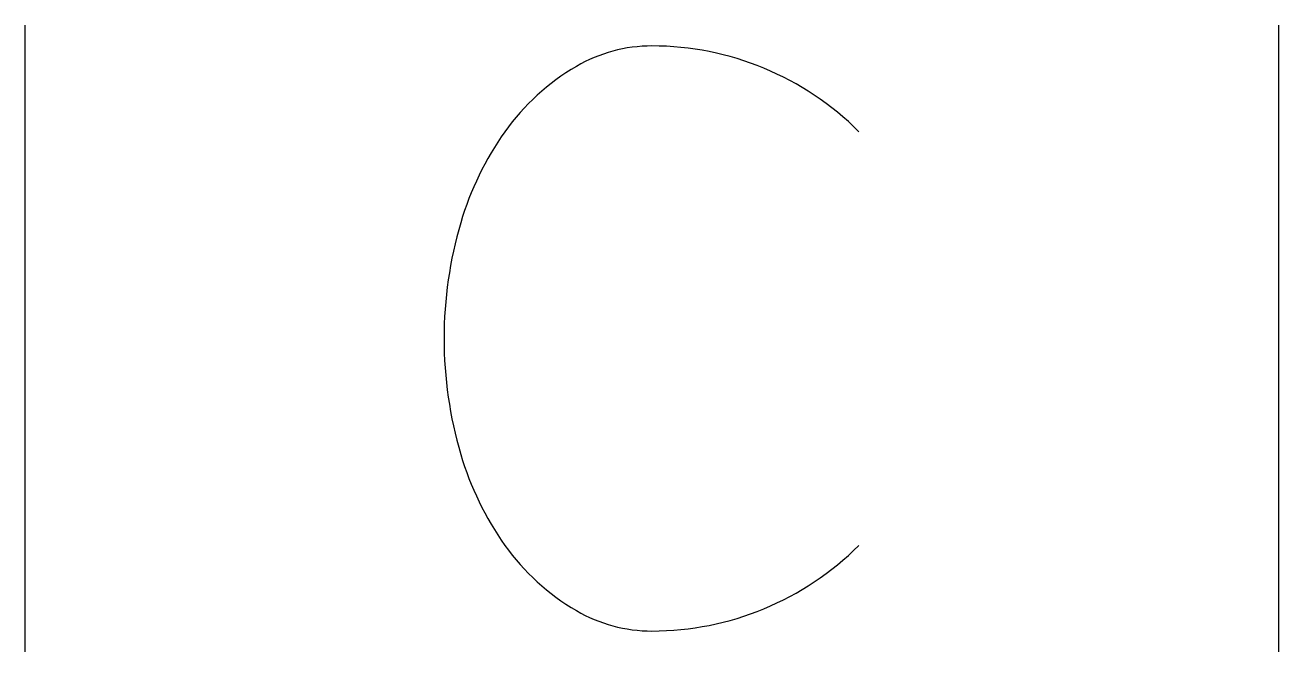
# Model space of a CAD drawing. Header units: millimetres. Extents: x -2890.338 to -2890.098, y 1179.138 to 1179.258.
import ezdxf

# ---------------------------------------------------------------- set-up
doc = ezdxf.new("R2010")
doc.units = ezdxf.units.MM
doc.header["$LTSCALE"] = 10
doc.layers.add('Hds_símbolos', color=2, linetype='Continuous')

msp = doc.modelspace()

# ---------------------------------------------------------------- linework, layer by layer
at = {"layer": 'Hds_símbolos'}
for p, q in [((-2890.33759, 1179.1381), (-2890.33759, 1179.2581)), ((-2890.09759, 1179.1381), (-2890.09759, 1179.2581))]:
    msp.add_line(p, q, dxfattribs=at)
msp.add_lwpolyline([(-2890.17799, 1179.23769, 0.198912), (-2890.21759, 1179.2541, 0.13268), (-2890.23206, 1179.25019, 0.106709), (-2890.24573, 1179.23769, 0.083091), (-2890.25419, 1179.22027, 0.071705), (-2890.25739, 1179.1981, 0.071705), (-2890.25419, 1179.17592, 0.083091), (-2890.24573, 1179.1585, 0.106709), (-2890.23206, 1179.146, 0.13268), (-2890.21759, 1179.1421, 0.198912), (-2890.17799, 1179.1585)], format="xyb", dxfattribs=at)

doc.saveas('drawing.dxf')
